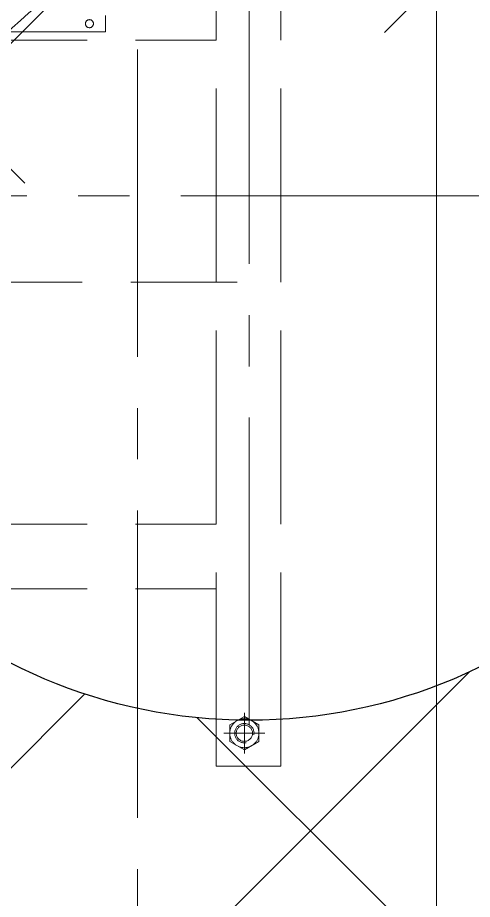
# Model space of a CAD drawing. Header units: millimetres. Extents: x 163705 to 1616509, y 81827 to 302547.
# Drawn here: x 225785 to 226066, y 146224 to 146770 of the extents above; entities that cross this region are included whole.
import ezdxf

# ---------------------------------------------------------------- set-up
doc = ezdxf.new("R2010")
doc.units = ezdxf.units.MM
doc.header["$LTSCALE"] = 10
doc.linetypes.add('ACAD_ISO02W100', pattern=[15, 12, -3])
doc.linetypes.add('CENTER2', pattern=[28.575, 19.05, -3.175, 3.175, -3.175])
for name, color, linetype, lineweight in [('1-中心线', 1, 'CENTER2', 0), ('1-剖面线', 8, 'Continuous', 0), ('1-填充', 8, 'Continuous', 18), ('1-虚线', 8, 'ACAD_ISO02W100', 0), ('1-设备轮廓', 2, 'Continuous', 18)]:
    doc.layers.add(name, color=color, linetype=linetype, lineweight=lineweight)

# ---------------------------------------------------------------- blocks, each defined once
blk = doc.blocks.new('G$CE8A1B22C')
blk.add_circle((328, 328), 325)
at = {"layer": '1-中心线'}
for p, q in [((328, 0), (328, 656)), ((0, 328), (656, 328))]:
    blk.add_line(p, q, dxfattribs=at)
at = {"layer": '1-剖面线'}
blk.add_arc((404.26, 195.37), 325, 43.5125, 196.2853, dxfattribs=at)
blk = doc.blocks.new('A$C5A5F0ED2')
at = {"layer": '1-填充'}
h = blk.add_hatch(dxfattribs=at)
h.set_pattern_fill('ANSI38', color=256, scale=50)
h.paths.add_polyline_path([(100, 100), (5900, 100), (5900, 1900), (100, 1900)])
h.paths.add_polyline_path([(675, 1000.01, 1), (1325, 1000.01, 1)], flags=16)
h.paths.add_polyline_path([(3325, 1000, 0.677608), (2764.3, 776.23, 0.677608)], flags=16)
h.paths.add_polyline_path([(5325, 1000.01, 0.677608), (4764.3, 776.24, 0.677608)], flags=16)
blk.add_blockref('G$CE8A1B22C', (4672, 672.01))
blk = doc.blocks.new('A$C7121566b')
for name, p in [('A$C5A5F0ED2', (10999.65, 5100.13)), ('G$CE8A1B22C', (15671.65, 5772.14))]:
    blk.add_blockref(name, p)
blk = doc.blocks.new('*X26')
for p, q in [((-5.2, 9), (-10.39, 0)), ((5.2, 9), (-5.2, 9)), ((10.39, 0), (5.2, 9)), ((-10.39, 0), (-5.2, -9)), ((5.2, -9), (10.39, 0)), ((-5.2, -9), (5.2, -9))]:
    blk.add_line(p, q)
for radius in [9, 5.05]:
    blk.add_circle((0, 0), radius)
blk.add_arc((0, 0), 6, 260, 190)
at = {"layer": '1-中心线'}
for p, q in [((0, -12.64), (0, 12.64)), ((-12.64, 0), (12.64, 0))]:
    blk.add_line(p, q, dxfattribs=at)
blk = doc.blocks.new('A$C3984b98f')
for p, q in [((256.14, 442.81), (256.14, -157.19)), ((256.14, 442.81), (296.14, 442.81)), ((256.14, 442.81), (276.14, 442.81)), ((256.14, 442.81), (296.14, 442.81)), ((296.14, 442.81), (296.14, -157.19)), ((-243.86, 332.81), (256.14, 332.81)), ((-243.86, 292.81), (256.14, 292.81)), ((-246.86, 142.81), (269.14, 142.81)), ((-243.86, -7.19), (256.14, -7.19)), ((187.6, -12.3), (-12.4, -12.3)), ((187.6, -22.3), (187.6, -12.3))]:
    blk.add_line(p, q)
blk.add_circle((177.6, -17.3), 2.5)
at = {"xscale": -1, "rotation": 89.99999999999999}
blk.add_blockref('*X26', (273.52, 422.38), dxfattribs=at)
blk = doc.blocks.new('A$Ce0621208')
blk.add_line((-954.06, 420.05), (1649.79, 420.05))
at = {"layer": '1-中心线'}
blk.add_line((-1187.96, 605.05), (1951.97, 605.05), dxfattribs=at)
blk = doc.blocks.new('G$C126DDED6')
at = {"rotation": 90}
blk.add_blockref('A$Ce0621208', (1640.05, 2164.12), dxfattribs=at)
at = {"layer": '1-虚线'}
blk.add_blockref('A$C3984b98f', (827.56, 2406.26), dxfattribs=at)
blk = doc.blocks.new('A$C790c3438')
at = {"layer": '1-设备轮廓', "xscale": -1, "rotation": 180}
blk.add_blockref('G$C126DDED6', (-20320.48, 10149.08), dxfattribs=at)

msp = doc.modelspace()

# ---------------------------------------------------------------- block references
for name, p in [('A$C790c3438', (245144.313, 139006.156)), ('A$C7121566b', (209928.183, 140559.499))]:
    msp.add_blockref(name, p)

doc.saveas('drawing.dxf')
